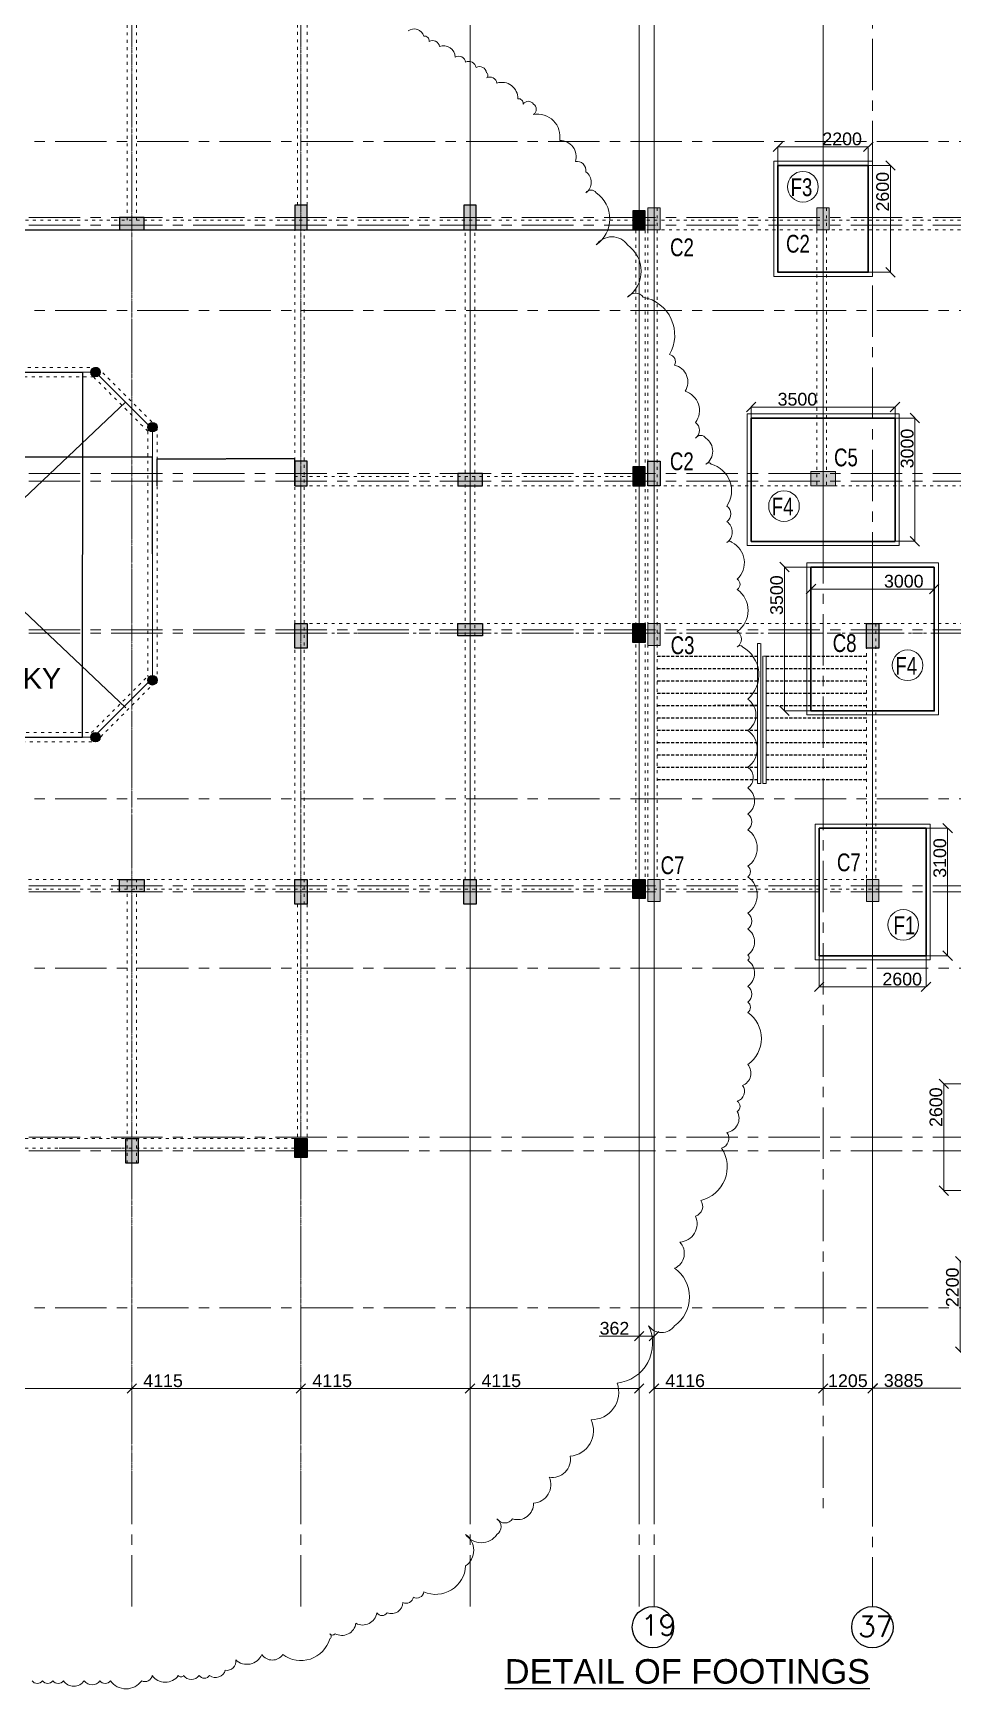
# Model space of a CAD drawing. Header units: inches. Extents: x 719368 to 6315912, y -2624014 to 446967.
# Drawn here: x 5497823 to 5520208, y -2131291 to -2091012 of the extents above; entities that cross this region are included whole.
import ezdxf
from ezdxf.lldxf.tags import DXFTag

# ---------------------------------------------------------------- set-up
doc = ezdxf.new("R2010")
doc.units = ezdxf.units.IN
doc.header["$LTSCALE"] = 20
doc.header["$MEASUREMENT"] = 0
doc.header["$PDMODE"] = 3
for name, pattern in [('ACAD_ISO03W100', [30, 12, -18]), ('CENTER', [2, 1.25, -0.25, 0.25, -0.25]), ('CENTER2', [1.125, 0.75, -0.125, 0.125, -0.125]), ('DASHED2', [0.375, 0.25, -0.125]), ('HIDDEN', [0.375, 0.25, -0.125])]:
    doc.linetypes.add(name, pattern=pattern)
doc.layers.get('0').update_dxf_attribs({"color": 51, "lineweight": 30})
doc.layers.get('Defpoints').update_dxf_attribs({"lineweight": 25})
for name, color, linetype, lineweight in [('COL.FILL', 6, 'Continuous', 20), ('COLUMN', 2, 'Continuous', 25), ('DIM', 7, 'Continuous', 13), ('FOOTING', 73, 'Continuous', 30), ('GRID', 202, 'CENTER', 5), ('HACHE', 6, 'Continuous', 9), ('hatch', 6, 'Continuous', 0), ('HIDDEN', 181, 'ACAD_ISO03W100', 18), ('Railing', 34, 'Continuous', 20), ('STAIR', 4, 'Continuous', 25), ('Text', 7, 'Continuous', 15), ('TEXT-20', 2, 'Continuous', 25), ('WALL', 1, 'Continuous', 18), ('Window-Wall', 7, 'Continuous', 20)]:
    doc.layers.add(name, color=color, linetype=linetype, lineweight=lineweight)
for name, color, linetype in [('dimn', 253, 'Continuous'), ('expension joint', 248, 'Continuous'), ('grid text', 140, 'Continuous'), ('STAIRS', 1, 'Continuous')]:
    doc.layers.add(name, color=color, linetype=linetype)
doc.styles.add('BOLD', font='arial.ttf')
doc.styles.add('DIM SUMBI', font='arial.ttf')
doc.styles.add('L120', font='simplex.shx', dxfattribs={"height": 1})
doc.styles.add('Tabrej', font='romans.shx')
tags = doc.linetypes.add('DASHED', pattern=[0.75, 0.5, -0.25]).pattern_tags.tags
tags[6:7] = [DXFTag(74, 4), DXFTag(75, 0), DXFTag(340, '0'), DXFTag(46, 1.0), DXFTag(50, 0.0), DXFTag(44, 0.0), DXFTag(45, 0.0)]
tags[4:5] = [DXFTag(74, 4), DXFTag(75, 0), DXFTag(340, '0'), DXFTag(46, 1.0), DXFTag(50, 0.0), DXFTag(44, 0.0), DXFTag(45, 0.0)]
doc.dimstyles.new('DIM', dxfattribs={"dimtxt": 0.8, "dimasz": 0.4, "dimexe": 0.18, "dimexo": 0.0625, "dimgap": 0.1, "dimtad": 0, "dimdec": 3, "dimzin": 0, "dimdsep": 46, "dimtxsty": 'Tabrej', "dimcen": 0, "dimclrd": 251, "dimclre": 256, "dimclrt": 7, "dimadec": 0, "dimazin": 0, "dimtfac": 1, "dimtdec": 3, "dimtofl": 0, "dimtmove": 0, "dimatfit": 3, "dimfxl": 1, "dimtolj": 1, "dimtzin": 0, "dimlwd": -1, "dimlwe": -1, "dimarcsym": 0})
doc.dimstyles.new('PL1', dxfattribs={"dimtxt": 275, "dimasz": 230, "dimexe": 0.18, "dimexo": 12, "dimgap": 30, "dimtad": 1, "dimjust": 1, "dimdec": 0, "dimzin": 0, "dimdsep": 46, "dimtxsty": 'BOLD', "dimblk": 'OBLIQUE', "dimcen": 0.09, "dimclrd": 256, "dimclre": 256, "dimadec": 0, "dimazin": 0, "dimtfac": 1, "dimtdec": 0, "dimtofl": 0, "dimtmove": 0, "dimatfit": 3, "dimfxl": 0.18, "dimtolj": 1, "dimtzin": 0, "dimlwd": -1, "dimlwe": -1, "dimarcsym": 0})

# ---------------------------------------------------------------- blocks, each defined once
blk = doc.blocks.new('C2')
at = {"layer": 'COLUMN'}
h = blk.add_hatch(color=7, dxfattribs=at)
h.dxf.hatch_style = 1
h.paths.add_polyline_path([(0.3, 0), (0, 0), (0, -0.6), (0.3, -0.6)])
for p, q in [((0, 0), (0, -0.6)), ((0.3, 0), (0, 0)), ((0.3, -0.6), (0.3, 0)), ((0, -0.6), (0.3, -0.6))]:
    blk.add_line(p, q, dxfattribs=at)
blk = doc.blocks.new('CU')
at = {"layer": 'WALL', "linetype": 'CENTER2'}
h = blk.add_hatch(color=256, dxfattribs=at)
h.dxf.hatch_style = 1
h.paths.add_polyline_path([(0, 0.035), (0, -0.265), (0.46, -0.265), (0.46, 0.035)])
at = {"layer": 'COLUMN', "linetype": 'CENTER2'}
blk.add_lwpolyline([(0, 0.035), (0, -0.265), (0.46, -0.265), (0.46, 0.035), (0, 0.035)], dxfattribs=at)
blk = doc.blocks.new('*D508')
at = {"layer": 'Defpoints', "color": 0, "transparency": 16777216}
for p in [(5500842, -2101371), (5500842, -2102025), (5504192, -2102025)]:
    blk.add_point(p, dxfattribs=at)
at = {"layer": 'dimn', "transparency": 16777216}
for p, q in [((5500842, -2102025), (5500842, -2101371)), ((5504192, -2102025), (5504192, -2101371))]:
    blk.add_line(p, q, dxfattribs=at)
at = {"layer": 'dimn', "color": 251, "transparency": 16777216}
for p, q in [((5500842, -2101371), (5502514, -2101371)), ((5504191, -2101371), (5502519, -2101371))]:
    blk.add_line(p, q, dxfattribs=at)
for points in [[(5500842, -2101371), (5500842, -2101371), (5500842, -2101371)], [(5504191, -2101371), (5504191, -2101371), (5504192, -2101371)]]:
    blk.add_solid(points, dxfattribs=at)
at = {"layer": 'dimn', "color": 7, "transparency": 16777216, "insert": (5502517, -2101371), "char_height": 0.5, "attachment_point": 5, "style": 'Tabrej'}
blk.add_mtext('\\A1;3350.000\\P [10990\'-10"]', dxfattribs=at)
blk = doc.blocks.new('*D511')
at = {"layer": 'Defpoints', "color": 0, "transparency": 16777216}
for p in [(5496112, -2099261), (5499026, -2099261), (5496112, -2108140)]:
    blk.add_point(p, dxfattribs=at)
at = {"layer": 'dimn', "transparency": 16777216}
for p, q in [((5496112, -2099261), (5499027, -2099261)), ((5496112, -2108140), (5499027, -2108140))]:
    blk.add_line(p, q, dxfattribs=at)
at = {"layer": 'dimn', "color": 251, "transparency": 16777216}
for p, q in [((5499026, -2099261), (5499026, -2103696)), ((5499026, -2108140), (5499026, -2103705))]:
    blk.add_line(p, q, dxfattribs=at)
for points in [[(5499026, -2099261), (5499027, -2099261), (5499026, -2099261)], [(5499026, -2108140), (5499027, -2108140), (5499026, -2108140)]]:
    blk.add_solid(points, dxfattribs=at)
at = {"layer": 'dimn', "color": 7, "transparency": 16777216, "insert": (5499026, -2103701), "char_height": 0.5, "attachment_point": 5, "rotation": 90, "style": 'Tabrej'}
blk.add_mtext('\\A1;8879.806 [29133\'-2"]', dxfattribs=at)
blk = doc.blocks.new('*D512')
at = {"layer": 'Defpoints', "color": 0, "transparency": 16777216}
for p in [(5500727, -2101328), (5491497, -2103677), (5500727, -2103677)]:
    blk.add_point(p, dxfattribs=at)
at = {"layer": 'dimn', "transparency": 16777216}
for p, q in [((5491497, -2103677), (5491497, -2101328)), ((5500727, -2103677), (5500727, -2101328))]:
    blk.add_line(p, q, dxfattribs=at)
at = {"layer": 'dimn', "color": 251, "transparency": 16777216}
for p, q in [((5491497, -2101328), (5496107, -2101328)), ((5500726, -2101328), (5496116, -2101328))]:
    blk.add_line(p, q, dxfattribs=at)
for points in [[(5491497, -2101328), (5491497, -2101329), (5491497, -2101328)], [(5500726, -2101328), (5500726, -2101329), (5500727, -2101328)]]:
    blk.add_solid(points, dxfattribs=at)
at = {"layer": 'dimn', "color": 7, "transparency": 16777216, "insert": (5496112, -2101328), "char_height": 0.5, "attachment_point": 5, "style": 'Tabrej'}
blk.add_mtext('\\A1;9230.000 [30282\'-1"]', dxfattribs=at)
blk = doc.blocks.new('_Oblique')
at = {"layer": 'STAIR', "color": 0, "lineweight": -2}
blk.add_line((-0.5, -0.5), (0.5, 0.5), dxfattribs=at)
blk = doc.blocks.new('*D522')
at = {"layer": 'Defpoints', "color": 0, "transparency": 16777216}
for p in [(5496112, -2123984), (5500227, -2123984), (5500227, -2123986)]:
    blk.add_point(p, dxfattribs=at)
at = {"layer": 'DIM', "transparency": 16777216}
for p, q in [((5496112, -2123996), (5496112, -2123986)), ((5500227, -2123986), (5496112, -2123986)), ((5500227, -2123996), (5500227, -2123986))]:
    blk.add_line(p, q, dxfattribs=at)
at = {"layer": 'DIM', "transparency": 16777216, "xscale": 230, "yscale": 230, "zscale": 230, "rotation": 180}
blk.add_blockref('_Oblique', (5496112, -2123986), dxfattribs=at)
at = {"layer": 'DIM', "transparency": 16777216, "xscale": 230, "yscale": 230, "zscale": 230}
blk.add_blockref('_Oblique', (5500227, -2123986), dxfattribs=at)
at = {"layer": 'DIM', "color": 0, "transparency": 16777216, "insert": (5496872, -2123798), "char_height": 310, "attachment_point": 5, "style": 'BOLD'}
blk.add_mtext('\\A1;4115', dxfattribs=at)
blk = doc.blocks.new('*D523')
at = {"layer": 'Defpoints', "color": 0, "transparency": 16777216}
for p in [(5500227, -2123984), (5504341, -2123984), (5504341, -2123984)]:
    blk.add_point(p, dxfattribs=at)
at = {"layer": 'DIM', "transparency": 16777216}
for p, q in [((5500227, -2123972), (5500227, -2123984)), ((5504341, -2123984), (5500227, -2123984)), ((5504341, -2123972), (5504341, -2123984))]:
    blk.add_line(p, q, dxfattribs=at)
at = {"layer": 'DIM', "transparency": 16777216, "xscale": 230, "yscale": 230, "zscale": 230, "rotation": 180}
blk.add_blockref('_Oblique', (5500227, -2123984), dxfattribs=at)
at = {"layer": 'DIM', "transparency": 16777216, "xscale": 230, "yscale": 230, "zscale": 230}
blk.add_blockref('_Oblique', (5504341, -2123984), dxfattribs=at)
at = {"layer": 'DIM', "color": 0, "transparency": 16777216, "insert": (5500987, -2123796), "char_height": 310, "attachment_point": 5, "style": 'BOLD'}
blk.add_mtext('\\A1;4115', dxfattribs=at)
blk = doc.blocks.new('*D524')
at = {"layer": 'Defpoints', "color": 0, "transparency": 16777216}
for p in [(5504341, -2123984), (5508457, -2123984), (5508457, -2123984)]:
    blk.add_point(p, dxfattribs=at)
at = {"layer": 'DIM', "transparency": 16777216}
for p, q in [((5504341, -2123972), (5504341, -2123984)), ((5508457, -2123984), (5504341, -2123984)), ((5508457, -2123972), (5508457, -2123984))]:
    blk.add_line(p, q, dxfattribs=at)
at = {"layer": 'DIM', "transparency": 16777216, "xscale": 230, "yscale": 230, "zscale": 230, "rotation": 180}
blk.add_blockref('_Oblique', (5504341, -2123984), dxfattribs=at)
at = {"layer": 'DIM', "transparency": 16777216, "xscale": 230, "yscale": 230, "zscale": 230}
blk.add_blockref('_Oblique', (5508457, -2123984), dxfattribs=at)
at = {"layer": 'DIM', "color": 0, "transparency": 16777216, "insert": (5505102, -2123796), "char_height": 310, "attachment_point": 5, "style": 'BOLD'}
blk.add_mtext('\\A1;4115', dxfattribs=at)
blk = doc.blocks.new('*D525')
at = {"layer": 'Defpoints', "color": 0, "transparency": 16777216}
for p in [(5508457, -2123984), (5512572, -2123984), (5512572, -2123984)]:
    blk.add_point(p, dxfattribs=at)
at = {"layer": 'DIM', "transparency": 16777216}
for p, q in [((5508457, -2123972), (5508457, -2123984)), ((5512572, -2123984), (5508457, -2123984)), ((5512572, -2123972), (5512572, -2123984))]:
    blk.add_line(p, q, dxfattribs=at)
at = {"layer": 'DIM', "transparency": 16777216, "xscale": 230, "yscale": 230, "zscale": 230, "rotation": 180}
blk.add_blockref('_Oblique', (5508457, -2123984), dxfattribs=at)
at = {"layer": 'DIM', "transparency": 16777216, "xscale": 230, "yscale": 230, "zscale": 230}
blk.add_blockref('_Oblique', (5512572, -2123984), dxfattribs=at)
at = {"layer": 'DIM', "color": 0, "transparency": 16777216, "insert": (5509217, -2123796), "char_height": 310, "attachment_point": 5, "style": 'BOLD'}
blk.add_mtext('\\A1;4115', dxfattribs=at)
blk = doc.blocks.new('*D526')
at = {"layer": 'Defpoints', "color": 0, "transparency": 16777216}
for p in [(5512933, -2122709), (5512572, -2123984), (5512933, -2123984)]:
    blk.add_point(p, dxfattribs=at)
at = {"layer": 'DIM', "transparency": 16777216}
for p, q in [((5512572, -2122709), (5511600, -2122709)), ((5512572, -2123972), (5512572, -2122709)), ((5512933, -2122709), (5512572, -2122709)), ((5512933, -2123972), (5512933, -2122709))]:
    blk.add_line(p, q, dxfattribs=at)
at = {"layer": 'DIM', "transparency": 16777216, "xscale": 230, "yscale": 230, "zscale": 230, "rotation": 180}
blk.add_blockref('_Oblique', (5512572, -2122709), dxfattribs=at)
at = {"layer": 'DIM', "transparency": 16777216, "xscale": 230, "yscale": 230, "zscale": 230}
blk.add_blockref('_Oblique', (5512933, -2122709), dxfattribs=at)
at = {"layer": 'DIM', "color": 0, "transparency": 16777216, "insert": (5511971, -2122521), "char_height": 310, "attachment_point": 5, "style": 'BOLD'}
blk.add_mtext('\\A1;362', dxfattribs=at)
blk = doc.blocks.new('*D527')
at = {"layer": 'Defpoints', "color": 0, "transparency": 16777216}
for p in [(5512933, -2123984), (5517049, -2123984), (5517049, -2123984)]:
    blk.add_point(p, dxfattribs=at)
at = {"layer": 'DIM', "transparency": 16777216}
for p, q in [((5512933, -2123972), (5512933, -2123984)), ((5517049, -2123984), (5512933, -2123984)), ((5517049, -2123972), (5517049, -2123984))]:
    blk.add_line(p, q, dxfattribs=at)
at = {"layer": 'DIM', "transparency": 16777216, "xscale": 230, "yscale": 230, "zscale": 230, "rotation": 180}
blk.add_blockref('_Oblique', (5512933, -2123984), dxfattribs=at)
at = {"layer": 'DIM', "transparency": 16777216, "xscale": 230, "yscale": 230, "zscale": 230}
blk.add_blockref('_Oblique', (5517049, -2123984), dxfattribs=at)
at = {"layer": 'DIM', "color": 0, "transparency": 16777216, "insert": (5513692, -2123796), "char_height": 310, "attachment_point": 5, "style": 'BOLD'}
blk.add_mtext('\\A1;4116', dxfattribs=at)
blk = doc.blocks.new('*D547')
at = {"layer": 'Defpoints', "color": 0, "transparency": 16777216}
for p in [(5515949, -2093776), (5515949, -2094230), (5518149, -2094230)]:
    blk.add_point(p, dxfattribs=at)
at = {"layer": 'DIM', "transparency": 16777216}
for p, q in [((5515949, -2094218), (5515949, -2093776)), ((5518149, -2093776), (5515949, -2093776)), ((5518149, -2094218), (5518149, -2093776))]:
    blk.add_line(p, q, dxfattribs=at)
at = {"layer": 'DIM', "transparency": 16777216, "xscale": 230, "yscale": 230, "zscale": 230, "rotation": 180}
blk.add_blockref('_Oblique', (5515949, -2093776), dxfattribs=at)
at = {"layer": 'DIM', "transparency": 16777216, "xscale": 230, "yscale": 230, "zscale": 230}
blk.add_blockref('_Oblique', (5518149, -2093776), dxfattribs=at)
at = {"layer": 'DIM', "color": 0, "transparency": 16777216, "insert": (5517512, -2093588), "char_height": 310, "attachment_point": 5, "style": 'BOLD'}
blk.add_mtext('\\A1;2200', dxfattribs=at)
blk = doc.blocks.new('*D548')
at = {"layer": 'Defpoints', "color": 0, "transparency": 16777216}
for p in [(5517911, -2094230), (5518687, -2094230), (5517903, -2096830)]:
    blk.add_point(p, dxfattribs=at)
at = {"layer": 'DIM', "transparency": 16777216}
for p, q in [((5517923, -2094230), (5518687, -2094230)), ((5518687, -2096830), (5518687, -2094230)), ((5517915, -2096830), (5518687, -2096830))]:
    blk.add_line(p, q, dxfattribs=at)
at = {"layer": 'DIM', "transparency": 16777216, "xscale": 230, "yscale": 230, "zscale": 230}
for p, rotation in [((5518687, -2094230), 90), ((5518687, -2096830), 270)]:
    blk.add_blockref('_Oblique', p, dxfattribs=dict(at, rotation=rotation))
at = {"layer": 'DIM', "color": 0, "transparency": 16777216, "insert": (5518499, -2094870), "char_height": 310, "attachment_point": 5, "rotation": 90, "style": 'BOLD'}
blk.add_mtext('\\A1;2600', dxfattribs=at)
blk = doc.blocks.new('*D556')
at = {"layer": 'Defpoints', "color": 0, "transparency": 16777216}
for p in [(5517995, -2100375), (5518351, -2103375), (5519284, -2103375)]:
    blk.add_point(p, dxfattribs=at)
at = {"layer": 'DIM', "transparency": 16777216}
for p, q in [((5518007, -2100375), (5519284, -2100375)), ((5519284, -2100375), (5519284, -2103375)), ((5518363, -2103375), (5519284, -2103375))]:
    blk.add_line(p, q, dxfattribs=at)
at = {"layer": 'DIM', "transparency": 16777216, "xscale": 230, "yscale": 230, "zscale": 230}
for p, rotation in [((5519284, -2100375), 90), ((5519284, -2103375), 270)]:
    blk.add_blockref('_Oblique', p, dxfattribs=dict(at, rotation=rotation))
at = {"layer": 'DIM', "color": 0, "transparency": 16777216, "insert": (5519096, -2101117), "char_height": 310, "attachment_point": 5, "rotation": 90, "style": 'BOLD'}
blk.add_mtext('\\A1;3000', dxfattribs=at)
blk = doc.blocks.new('*D557')
at = {"layer": 'Defpoints', "color": 0, "transparency": 16777216}
for p in [(5515299, -2100108), (5515299, -2100614), (5518799, -2100621)]:
    blk.add_point(p, dxfattribs=at)
at = {"layer": 'DIM', "transparency": 16777216}
for p, q in [((5515299, -2100602), (5515299, -2100108)), ((5518799, -2100108), (5515299, -2100108)), ((5518799, -2100609), (5518799, -2100108))]:
    blk.add_line(p, q, dxfattribs=at)
at = {"layer": 'DIM', "transparency": 16777216, "xscale": 230, "yscale": 230, "zscale": 230, "rotation": 180}
blk.add_blockref('_Oblique', (5515299, -2100108), dxfattribs=at)
at = {"layer": 'DIM', "transparency": 16777216, "xscale": 230, "yscale": 230, "zscale": 230}
blk.add_blockref('_Oblique', (5518799, -2100108), dxfattribs=at)
at = {"layer": 'DIM', "color": 0, "transparency": 16777216, "insert": (5516423, -2099920), "char_height": 310, "attachment_point": 5, "style": 'BOLD'}
blk.add_mtext('\\A1;3500', dxfattribs=at)
blk = doc.blocks.new('*D568')
at = {"layer": 'Defpoints', "color": 0, "transparency": 16777216}
for p in [(5516754, -2104000), (5519754, -2104000), (5516754, -2104535)]:
    blk.add_point(p, dxfattribs=at)
at = {"layer": 'DIM', "transparency": 16777216}
for p, q in [((5516754, -2104012), (5516754, -2104535)), ((5519754, -2104012), (5519754, -2104535)), ((5519754, -2104535), (5516754, -2104535))]:
    blk.add_line(p, q, dxfattribs=at)
at = {"layer": 'DIM', "transparency": 16777216, "xscale": 230, "yscale": 230, "zscale": 230, "rotation": 180}
blk.add_blockref('_Oblique', (5516754, -2104535), dxfattribs=at)
at = {"layer": 'DIM', "transparency": 16777216, "xscale": 230, "yscale": 230, "zscale": 230}
blk.add_blockref('_Oblique', (5519754, -2104535), dxfattribs=at)
at = {"layer": 'DIM', "color": 0, "transparency": 16777216, "insert": (5519012, -2104347), "char_height": 310, "attachment_point": 5, "style": 'BOLD'}
blk.add_mtext('\\A1;3000', dxfattribs=at)
blk = doc.blocks.new('*D569')
at = {"layer": 'Defpoints', "color": 0, "transparency": 16777216}
for p in [(5516109, -2104000), (5517192, -2104000), (5517354, -2107500)]:
    blk.add_point(p, dxfattribs=at)
at = {"layer": 'DIM', "transparency": 16777216}
for p, q in [((5517180, -2104000), (5516109, -2104000)), ((5516109, -2107500), (5516109, -2104000)), ((5517342, -2107500), (5516109, -2107500))]:
    blk.add_line(p, q, dxfattribs=at)
at = {"layer": 'DIM', "transparency": 16777216, "xscale": 230, "yscale": 230, "zscale": 230}
for p, rotation in [((5516109, -2104000), 90), ((5516109, -2107500), 270)]:
    blk.add_blockref('_Oblique', p, dxfattribs=dict(at, rotation=rotation))
at = {"layer": 'DIM', "color": 0, "transparency": 16777216, "insert": (5515920, -2104684), "char_height": 310, "attachment_point": 5, "rotation": 90, "style": 'BOLD'}
blk.add_mtext('\\A1;3500', dxfattribs=at)
blk = doc.blocks.new('*D578')
at = {"layer": 'Defpoints', "color": 0, "transparency": 16777216}
for p in [(5516954, -2113006), (5519554, -2113148), (5516954, -2114215)]:
    blk.add_point(p, dxfattribs=at)
at = {"layer": 'DIM', "transparency": 16777216}
for p, q in [((5516954, -2113018), (5516954, -2114215)), ((5519554, -2113160), (5519554, -2114215)), ((5519554, -2114215), (5516954, -2114215))]:
    blk.add_line(p, q, dxfattribs=at)
at = {"layer": 'DIM', "transparency": 16777216, "xscale": 230, "yscale": 230, "zscale": 230, "rotation": 180}
blk.add_blockref('_Oblique', (5516954, -2114215), dxfattribs=at)
at = {"layer": 'DIM', "transparency": 16777216, "xscale": 230, "yscale": 230, "zscale": 230}
blk.add_blockref('_Oblique', (5519554, -2114215), dxfattribs=at)
at = {"layer": 'DIM', "color": 0, "transparency": 16777216, "insert": (5518974, -2114027), "char_height": 310, "attachment_point": 5, "style": 'BOLD'}
blk.add_mtext('\\A1;2600', dxfattribs=at)
blk = doc.blocks.new('*D579')
at = {"layer": 'Defpoints', "color": 0, "transparency": 16777216}
for p in [(5519316, -2110355), (5520079, -2110355), (5519308, -2113455)]:
    blk.add_point(p, dxfattribs=at)
at = {"layer": 'DIM', "transparency": 16777216}
for p, q in [((5519328, -2110355), (5520079, -2110355)), ((5520079, -2113455), (5520079, -2110355)), ((5519320, -2113455), (5520079, -2113455))]:
    blk.add_line(p, q, dxfattribs=at)
at = {"layer": 'DIM', "transparency": 16777216, "xscale": 230, "yscale": 230, "zscale": 230}
for p, rotation in [((5520079, -2110355), 90), ((5520079, -2113455), 270)]:
    blk.add_blockref('_Oblique', p, dxfattribs=dict(at, rotation=rotation))
at = {"layer": 'DIM', "color": 0, "transparency": 16777216, "insert": (5519891, -2111079), "char_height": 310, "attachment_point": 5, "rotation": 90, "style": 'BOLD'}
blk.add_mtext('\\A1;3100', dxfattribs=at)
blk = doc.blocks.new('*D592')
at = {"layer": 'Defpoints', "color": 0, "transparency": 16777216}
for p in [(5520839, -2120885), (5520385, -2123085), (5520839, -2123085)]:
    blk.add_point(p, dxfattribs=at)
at = {"layer": 'DIM', "transparency": 16777216}
for p, q in [((5520827, -2120885), (5520385, -2120885)), ((5520385, -2120885), (5520385, -2123085)), ((5520827, -2123085), (5520385, -2123085))]:
    blk.add_line(p, q, dxfattribs=at)
at = {"layer": 'DIM', "transparency": 16777216, "xscale": 230, "yscale": 230, "zscale": 230}
for p, rotation in [((5520385, -2120885), 90), ((5520385, -2123085), 270)]:
    blk.add_blockref('_Oblique', p, dxfattribs=dict(at, rotation=rotation))
at = {"layer": 'DIM', "color": 0, "transparency": 16777216, "insert": (5520197, -2121523), "char_height": 310, "attachment_point": 5, "rotation": 90, "style": 'BOLD'}
blk.add_mtext('\\A1;2200', dxfattribs=at)
blk = doc.blocks.new('*D600')
at = {"layer": 'Defpoints', "color": 0, "transparency": 16777216}
for p in [(5520515, -2116570), (5519985, -2119170), (5520515, -2119170)]:
    blk.add_point(p, dxfattribs=at)
at = {"layer": 'DIM', "transparency": 16777216}
for p, q in [((5520503, -2116570), (5519985, -2116570)), ((5519985, -2116570), (5519985, -2119170)), ((5520503, -2119170), (5519985, -2119170))]:
    blk.add_line(p, q, dxfattribs=at)
at = {"layer": 'DIM', "transparency": 16777216, "xscale": 230, "yscale": 230, "zscale": 230}
for p, rotation in [((5519985, -2116570), 90), ((5519985, -2119170), 270)]:
    blk.add_blockref('_Oblique', p, dxfattribs=dict(at, rotation=rotation))
at = {"layer": 'DIM', "color": 0, "transparency": 16777216, "insert": (5519797, -2117141), "char_height": 310, "attachment_point": 5, "rotation": 90, "style": 'BOLD'}
blk.add_mtext('\\A1;2600', dxfattribs=at)
blk = doc.blocks.new('*D497')
at = {"layer": 'Defpoints', "color": 0, "transparency": 16777216}
for p in [(5517049, -2123984), (5518254, -2123984), (5518254, -2123984)]:
    blk.add_point(p, dxfattribs=at)
at = {"layer": 'DIM', "transparency": 16777216}
for p, q in [((5517049, -2123972), (5517049, -2123984)), ((5518254, -2123984), (5517049, -2123984)), ((5518254, -2123972), (5518254, -2123984))]:
    blk.add_line(p, q, dxfattribs=at)
at = {"layer": 'DIM', "transparency": 16777216, "xscale": 230, "yscale": 230, "zscale": 230, "rotation": 180}
blk.add_blockref('_Oblique', (5517049, -2123984), dxfattribs=at)
at = {"layer": 'DIM', "transparency": 16777216, "xscale": 230, "yscale": 230, "zscale": 230}
blk.add_blockref('_Oblique', (5518254, -2123984), dxfattribs=at)
at = {"layer": 'DIM', "color": 0, "transparency": 16777216, "insert": (5517652, -2123796), "char_height": 310, "attachment_point": 5, "style": 'BOLD'}
blk.add_mtext('\\A1;1205', dxfattribs=at)
blk = doc.blocks.new('*D498')
at = {"layer": 'Defpoints', "color": 0, "transparency": 16777216}
for p in [(5518254, -2123388), (5522139, -2123388), (5522139, -2123979)]:
    blk.add_point(p, dxfattribs=at)
at = {"layer": 'DIM', "transparency": 16777216}
for p, q in [((5518254, -2123400), (5518254, -2123979)), ((5522139, -2123400), (5522139, -2123979)), ((5522139, -2123979), (5518254, -2123979))]:
    blk.add_line(p, q, dxfattribs=at)
at = {"layer": 'DIM', "transparency": 16777216, "xscale": 230, "yscale": 230, "zscale": 230, "rotation": 180}
blk.add_blockref('_Oblique', (5518254, -2123979), dxfattribs=at)
at = {"layer": 'DIM', "transparency": 16777216, "xscale": 230, "yscale": 230, "zscale": 230}
blk.add_blockref('_Oblique', (5522139, -2123979), dxfattribs=at)
at = {"layer": 'DIM', "color": 0, "transparency": 16777216, "insert": (5519008, -2123791), "char_height": 310, "attachment_point": 5, "style": 'BOLD'}
blk.add_mtext('\\A1;3885', dxfattribs=at)

msp = doc.modelspace()

# ---------------------------------------------------------------- hatches: boundary and pattern name
at = {"layer": 'COL.FILL'}
for points in [[(5512784.0858, -2095795.4344), (5512784.0858, -2095265.4344), (5513084.0858, -2095265.4344), (5513084.0858, -2095795.4344)], [(5516899.0858, -2095795.4344), (5516899.0858, -2095265.4344), (5517199.0858, -2095265.4344), (5517199.0858, -2095795.4344)], [(5512784.0858, -2102025.4571), (5513084.0858, -2102025.4571), (5513084.0858, -2101425.4571), (5512784.0858, -2101425.4571)], [(5516749.0858, -2102025.4344), (5517349.0858, -2102025.4344), (5517349.0858, -2101675.4344), (5516749.0858, -2101675.4344)], [(5512784.0858, -2105905.4344), (5512784.0858, -2105375.4344), (5513084.0858, -2105375.4344), (5513084.0858, -2105905.4344)], [(5518104.0858, -2105975.4344), (5518404.0858, -2105975.4344), (5518404.0858, -2105375.4344), (5518104.0858, -2105375.4344)], [(5512784.0858, -2112135.389), (5512784.0858, -2111605.389), (5513084.0858, -2111605.389), (5513084.0858, -2112135.389)], [(5518104.0858, -2112135.389), (5518104.0858, -2111605.389), (5518404.0858, -2111605.389), (5518404.0858, -2112135.389)]]:
    msp.add_hatch(color=256, dxfattribs=at).paths.add_polyline_path(points)
at = {"layer": 'hatch'}
h = msp.add_hatch(color=7, dxfattribs=at)
h.dxf.hatch_style = 1
edge = h.paths.add_edge_path()
edge.add_arc((5499341.5858, -2099260.6288), 115, 0, 360)
h = msp.add_hatch(color=7, dxfattribs=at)
h.dxf.hatch_style = 1
edge = h.paths.add_edge_path()
edge.add_arc((5500726.5858, -2100597.9942), 115, 0, 360)
h = msp.add_hatch(color=7, dxfattribs=at)
h.dxf.hatch_style = 1
edge = h.paths.add_edge_path()
edge.add_arc((5500726.5858, -2106755.4344), 115, 0, 360)
h = msp.add_hatch(color=7, dxfattribs=at)
h.dxf.hatch_style = 1
edge = h.paths.add_edge_path()
edge.add_arc((5499341.5858, -2108140.4344), 115, 0, 360)

# ---------------------------------------------------------------- linework, layer by layer
at = {"layer": 'COL.FILL'}
for points in [[(5512784.0858, -2095795.4344), (5513084.0858, -2095795.4344), (5513084.0858, -2095265.4344), (5512784.0858, -2095265.4344)], [(5516899.0858, -2095795.4344), (5517199.0858, -2095795.4344), (5517199.0858, -2095265.4344), (5516899.0858, -2095265.4344)], [(5513084.0858, -2101425.4571), (5512784.0858, -2101425.4571), (5512784.0858, -2102025.4571), (5513084.0858, -2102025.4571)], [(5517349.0858, -2102025.4344), (5517349.0858, -2101675.4344), (5516749.0858, -2101675.4344), (5516749.0858, -2102025.4344)], [(5512784.0858, -2105905.4344), (5513084.0858, -2105905.4344), (5513084.0858, -2105375.4344), (5512784.0858, -2105375.4344)], [(5518404.0858, -2105375.4344), (5518104.0858, -2105375.4344), (5518104.0858, -2105975.4344), (5518404.0858, -2105975.4344)], [(5512784.0858, -2112135.389), (5513084.0858, -2112135.389), (5513084.0858, -2111605.389), (5512784.0858, -2111605.389)], [(5518104.0858, -2112135.389), (5518404.0858, -2112135.389), (5518404.0858, -2111605.389), (5518104.0858, -2111605.389)]]:
    msp.add_lwpolyline(points, close=True, dxfattribs=at)
at = {"layer": 'COLUMN'}
for centre in [(5499341.5858, -2099260.6288), (5500726.5858, -2100597.9942), (5500726.5858, -2106755.4344), (5499341.5858, -2108140.4344)]:
    msp.add_circle(centre, 115, dxfattribs=at)
at = {"layer": 'DIM'}
for p, q in [((5492881.5858, -2099260.6288), (5499341.5858, -2099260.6288)), ((5499341.5858, -2099260.6288), (5500726.5858, -2100645.6288)), ((5500726.5858, -2100645.6288), (5500726.5858, -2106707.7998)), ((5499293.9512, -2108140.4344), (5500726.5858, -2106707.7998)), ((5492929.2204, -2108140.4344), (5499293.9512, -2108140.4344))]:
    msp.add_line(p, q, dxfattribs=at)
msp.add_lwpolyline([(5506951.0077, -2090959.0943, -0.52056705), (5507332.4257, -2091086.0999, -0.52056705), (5507459.5706, -2091213.1056, -0.52056705), (5507713.8438, -2091340.1048, -0.52056705), (5508095.2785, -2091594.1161, -0.52056705), (5508349.5516, -2091721.1217, -0.52056705), (5508603.8414, -2091848.1209, -0.52056705), (5508858.1313, -2091975.1266, -0.52056705), (5508858.1313, -2092102.1322, -0.52056705), (5509112.4044, -2092229.1314, -0.52056705), (5509620.9673, -2092610.1483, -0.52056705), (5509748.1122, -2092737.1476, -0.52056705), (5510002.402, -2092737.1476, -0.52056705), (5510002.402, -2092991.1588, -0.52056705), (5510638.1099, -2093626.1742, -0.52056705), (5511019.5279, -2094134.1903, -0.52056705), (5511273.8177, -2094388.2016, -0.52056705), (5511273.8177, -2094896.2177, -0.52056705), (5511528.0909, -2094896.2177, -0.52056705), (5511528.0909, -2096166.2549, -0.52056705), (5512290.9436, -2096166.2549, -0.52056705), (5512290.9436, -2097436.292, -0.52056705), (5512672.3783, -2097436.292, -0.52056705), (5513308.0862, -2098833.3348, -0.52056705), (5513435.2311, -2099087.346, -0.52056705), (5513689.5042, -2099722.3614, -0.52056705), (5513943.794, -2100484.3888, -0.52056705), (5513943.794, -2100865.3993, -0.52056705), (5514198.0672, -2100865.3993, -0.52056705), (5514198.0672, -2101500.4211, -0.52056705), (5514325.2121, -2101500.4211, -0.52056705), (5514706.6468, -2102516.4533, -0.52056705), (5514706.6468, -2102897.4638, -0.52056705), (5514706.6468, -2103405.48, -0.52056705), (5514833.775, -2103405.48, -0.52056705), (5514960.9199, -2104294.5066, -0.52056705), (5514960.9199, -2104548.5115, -0.52056705), (5514960.9199, -2105564.5437, -0.52056705), (5514960.9199, -2105945.5542, -0.52056705), (5515088.0648, -2105945.5542, -0.52056705), (5515215.2097, -2107215.5978, -0.52056705), (5515215.2097, -2107977.6187, -0.52056705), (5515215.2097, -2108866.6454, -0.52056705), (5515215.2097, -2109374.6615, -0.52056705), (5515215.2097, -2110009.6833, -0.52056705), (5515215.2097, -2110390.6938, -0.52056705), (5515215.2097, -2111279.7204, -0.52056705), (5515215.2097, -2111533.7253, -0.52056705), (5515215.2097, -2112422.7519, -0.52056705), (5515215.2097, -2112803.7688, -0.52056705), (5515215.2097, -2113438.7842, -0.52056705), (5515215.2097, -2113565.7898, -0.52056705), (5515215.2097, -2114200.8116, -0.52056705), (5515215.2097, -2114581.8221, -0.52056705), (5515215.2097, -2114835.8269, -0.52056705), (5515215.2097, -2116105.8705, -0.52056705), (5515088.0648, -2116613.8802, -0.52056705), (5514960.9199, -2116994.8971, -0.52056705), (5514960.9199, -2117248.902, -0.52056705), (5514706.6468, -2117756.9181, -0.52056705), (5514579.5019, -2118137.9286, -0.52056705), (5514070.939, -2119407.9721, -0.52056705), (5513943.794, -2119788.9826, -0.52056705), (5513562.3593, -2120423.998, -0.52056705), (5513435.2311, -2121059.0198, -0.52056705), (5513435.2311, -2122456.0625, -0.52056705), (5512799.5233, -2122456.0625, -0.52056705), (5512036.6705, -2123853.1053, -0.52056705), (5511400.9626, -2124742.1319, -0.52056705), (5510892.383, -2125631.1585, -0.52056705), (5510383.8201, -2126139.1747, -0.52056705), (5510002.402, -2126774.1964, -0.52056705), (5509493.8391, -2127155.2069, -0.52056705), (5509112.4044, -2127155.2069, -0.52056705), (5509112.4044, -2127536.2174, -0.52056705), (5508349.5516, -2127536.2174, -0.52056705), (5508349.5516, -2128298.2448, -0.52056705), (5507332.4257, -2128933.2602, -0.52056705), (5507078.1359, -2129060.2658, -0.52056705), (5506823.8628, -2129187.2715, -0.52056705), (5506442.4281, -2129441.2763, -0.52056705), (5506188.1549, -2129441.2763, -0.52056705), (5505679.592, -2129695.2876, -0.52056705), (5505171.0124, -2129949.2925, -0.52056705), (5505043.8842, -2129949.2925, -0.52056705), (5505043.8842, -2130076.2981, -0.52056705), (5503899.5967, -2130457.3086, -0.52056705), (5503391.0337, -2130457.3086, -0.52056705), (5502755.3259, -2130584.3142, -0.52056705), (5502501.0361, -2130838.3191, -0.52056705), (5502119.618, -2130965.3247, -0.52056705), (5501865.3282, -2130965.3247, -0.52056705), (5501483.9102, -2130965.3247, -0.52056705), (5501356.7653, -2130965.3247, -0.52056705), (5500721.0574, -2130965.3247, -0.52056705), (5500466.7843, -2131092.3304, -0.52056705), (5499703.9316, -2131092.3304, -0.52056705), (5499449.6417, -2131092.3304, -0.52056705), (5499068.2237, -2131092.3304, -0.52056705), (5498559.6608, -2131092.3304, -0.52056705), (5498305.3709, -2131092.3304, -0.52056705), (5498051.0811, -2131092.3304, -0.52056705), (5497796.808, -2131092.3304, -0.52056705)], format="xyb", dxfattribs=at)
at = {"layer": 'expension joint', "color": 3}
msp.add_line((5479271.5859, -2095795.6288), (5512491.5858, -2095795.6288), dxfattribs=at)
at = {"layer": 'FOOTING'}
for points in [[(5518149.0857, -2094229.8123), (5515949.0857, -2094229.8123), (5515949.0857, -2096829.8123), (5518149.0857, -2096829.8123)], [(5515299.0858, -2100375.4344), (5515299.0858, -2103375.4344), (5518799.0858, -2103375.4344), (5518799.0858, -2100375.4344)], [(5519754.0858, -2103999.8111), (5516754.0858, -2103999.8111), (5516754.0858, -2107499.8111), (5519754.0858, -2107499.8111)], [(5519754.0858, -2103999.8111), (5516754.0858, -2103999.8111), (5516754.0858, -2107499.8111), (5519754.0858, -2107499.8111)], [(5519554.0858, -2110355.4344), (5516954.0858, -2110355.4344), (5516954.0858, -2113455.4344), (5519554.0858, -2113455.4344)]]:
    msp.add_lwpolyline(points, close=True, dxfattribs=at)
at = {"layer": 'GRID', "ltscale": 50}
for p, q in [((5500226.5858, -2129286.9875), (5500226.5858, -2085956.4181)), ((5504341.5858, -2129286.9875), (5504341.5858, -2085956.4181)), ((5508456.5858, -2129286.9875), (5508456.5858, -2085956.4181)), ((5517049.0858, -2103219.7943), (5517049.0858, -2085956.2691)), ((5512571.5858, -2129286.8385), (5512571.5858, -2086547.6076)), ((5512934.0858, -2129286.8385), (5512934.0858, -2086547.6076)), ((5512934.0858, -2129286.8385), (5512934.0858, -2086547.6076)), ((5508456.5858, -2087148.5707), (5508456.5858, -2126935.9243)), ((5512571.5858, -2087148.5707), (5512571.5858, -2126935.9243)), ((5512934.0858, -2087148.5707), (5512934.0858, -2126935.9243)), ((5517049.0858, -2087148.5707), (5517049.0858, -2126935.9243)), ((5518254.0858, -2087148.5707), (5518254.0858, -2126935.9243)), ((5436358.4024, -2093645.4344), (5551358.5285, -2093645.4344)), ((5435720.6711, -2095495.4344), (5551358.5285, -2095495.4344)), ((5435720.6711, -2095680.4344), (5551358.5285, -2095680.4344)), ((5436358.4024, -2097760.4252), (5551358.5285, -2097760.4252)), ((5435720.6711, -2101725.4344), (5551358.5285, -2101725.4344)), ((5435720.6711, -2101910.4354), (5551358.5285, -2101910.4354)), ((5518254.1085, -2104090.1), (5518254.1085, -2129286.8385)), ((5435720.6711, -2105525.4354), (5551358.5285, -2105525.4354)), ((5435720.6711, -2105605.4344), (5551358.5285, -2105605.4344)), ((5436358.4024, -2109640.4354), (5551358.5285, -2109640.4354)), ((5435720.6711, -2111755.4344), (5551358.5285, -2111755.4344)), ((5435720.6711, -2111905.389), (5551358.5285, -2111905.389)), ((5436358.4024, -2113755.4354), (5551358.5285, -2113755.4354)), ((5435720.6711, -2117870.4354), (5551358.5285, -2117870.4354)), ((5435720.6711, -2118205.4344), (5551358.5285, -2118205.4344)), ((5436358.4024, -2122020.4354), (5551358.5285, -2122020.4354))]:
    msp.add_line(p, q, dxfattribs=at)
at = {"layer": 'GRID', "ltscale": 0.05}
for p, q in [((5500226.5858, -2087148.5707), (5500226.5858, -2126935.9243)), ((5504341.5858, -2087148.5707), (5504341.5858, -2126935.9243))]:
    msp.add_line(p, q, dxfattribs=at)
at = {"layer": 'grid text', "color": 190}
msp.add_circle((5512908.2751, -2129789.783), 503.6064, dxfattribs=at)
at = {"layer": 'grid text'}
msp.add_circle((5518248.5487, -2129790.4142), 503.6064, dxfattribs=at)
at = {"layer": 'HACHE'}
for points in [[(5518249.0857, -2094129.8123), (5515849.0857, -2094129.8123), (5515849.0857, -2096929.8123), (5518249.0857, -2096929.8123)], [(5515199.0858, -2100275.4344), (5515199.0858, -2103475.4344), (5518899.0858, -2103475.4344), (5518899.0858, -2100275.4344)], [(5519854.0858, -2103899.8111), (5516654.0858, -2103899.8111), (5516654.0858, -2107599.8111), (5519854.0858, -2107599.8111)], [(5519854.0858, -2103899.8111), (5516654.0858, -2103899.8111), (5516654.0858, -2107599.8111), (5519854.0858, -2107599.8111)], [(5519654.0858, -2110255.4344), (5516854.0858, -2110255.4344), (5516854.0858, -2113555.4344), (5519654.0858, -2113555.4344)]]:
    msp.add_lwpolyline(points, close=True, dxfattribs=at)
at = {"layer": 'hatch', "linetype": 'DASHED', "ltscale": 0.05}
for p, q in [((5492212.9031, -2107425.8445), (5500080.2685, -2099978.4791)), ((5492212.9031, -2099978.4791), (5500080.2685, -2107425.8445))]:
    msp.add_line(p, q, dxfattribs=at)
at = {"layer": 'HIDDEN', "linetype": 'ACAD_ISO03W100', "ltscale": 0.3}
for p, q in [((5500111.5858, -2095565.4344), (5500111.5858, -2088895.4344)), ((5500341.5858, -2095565.4344), (5500341.5858, -2088895.4344)), ((5504261.5858, -2095195.4797), (5504261.5858, -2089495.4344)), ((5504491.5858, -2095195.4797), (5504491.5858, -2089495.4344)), ((5512784.0858, -2095265.4344), (5512784.0858, -2111605.389)), ((5513014.0858, -2095265.4344), (5513014.0858, -2111605.389)), ((5516899.0858, -2095265.4344), (5516899.0858, -2102025.6114)), ((5517129.0858, -2095265.4344), (5517129.0858, -2102025.6105)), ((5453179.086, -2095565.4344), (5542329.0856, -2095565.4344)), ((5512491.5858, -2111717.924), (5512491.5858, -2095335.4797)), ((5512721.5858, -2111717.924), (5512721.5858, -2095335.4797)), ((5453179.086, -2095795.4344), (5542329.0856, -2095795.4344)), ((5504191.5858, -2112205.4344), (5504191.5858, -2095795.389)), ((5504421.5858, -2112205.4344), (5504421.5858, -2095795.389)), ((5508341.5858, -2111605.389), (5508341.5858, -2095795.5834)), ((5508571.5858, -2111605.389), (5508571.5858, -2095795.5834)), ((5492833.9512, -2099145.6288), (5499389.2204, -2099145.6288)), ((5499389.2204, -2099145.6288), (5500841.5858, -2100597.9942)), ((5492929.2204, -2099375.6288), (5499293.9512, -2099375.6288)), ((5499293.9512, -2099375.6288), (5500611.5858, -2100693.2633)), ((5500611.5858, -2100693.2633), (5500611.5858, -2106660.1653)), ((5500841.5858, -2100597.9942), (5500841.5858, -2106755.4344)), ((5512721.5858, -2101795.4344), (5504191.5858, -2101795.4344)), ((5512721.5858, -2102025.4344), (5504191.5858, -2102025.4344)), ((5549787.3985, -2102025.4728), (5512784.0858, -2102025.6288)), ((5512721.5858, -2105375.4344), (5504191.5858, -2105375.4344)), ((5550882.4983, -2105375.4344), (5512784.0858, -2105375.24)), ((5518104.0858, -2105375.2671), (5518104.0858, -2111605.389)), ((5518334.0858, -2105375.2683), (5518334.0858, -2111605.389)), ((5512721.5858, -2105605.4344), (5504191.5858, -2105605.4344)), ((5550882.493, -2105605.4344), (5512784.0858, -2105605.24)), ((5504421.5858, -2105835.4797), (5504421.5858, -2111605.4797)), ((5499246.3167, -2108025.4344), (5500611.5858, -2106660.1653)), ((5499341.5858, -2108255.4344), (5500841.5858, -2106755.4344)), ((5492976.8549, -2108025.4344), (5499246.3167, -2108025.4344)), ((5492881.5858, -2108255.4344), (5499341.5858, -2108255.4344)), ((5512721.5858, -2111605.389), (5479501.5859, -2111605.389)), ((5500111.5858, -2118505.4344), (5500111.5858, -2111605.3437)), ((5500341.5858, -2118505.4344), (5500341.5858, -2111605.3437)), ((5518404.0858, -2111605.389), (5512784.0858, -2111605.389)), ((5512721.5858, -2111835.389), (5479501.5859, -2111835.389)), ((5504261.5858, -2112205.389), (5504261.5858, -2117905.4344)), ((5504491.5858, -2112205.389), (5504491.5858, -2117905.4344)), ((5518404.0858, -2111835.389), (5512784.0858, -2111835.389)), ((5487731.5858, -2117905.4344), (5504491.5858, -2117905.4344)), ((5487731.5858, -2118135.4344), (5504491.5858, -2118135.4344))]:
    msp.add_line(p, q, dxfattribs=at)
at = {"layer": 'Railing', "linetype": 'DASHED'}
for p, q in [((5515454.0858, -2107690.3931), (5515454.0858, -2105857.4342)), ((5515534.0858, -2107690.3931), (5515534.0858, -2105857.4342)), ((5515584.0858, -2109265.389), (5515584.0858, -2106165.389)), ((5515664.0858, -2109265.389), (5515664.0858, -2106165.389)), ((5515454.0858, -2109265.389), (5515454.0858, -2107690.3931)), ((5515534.0858, -2109265.389), (5515534.0858, -2107690.3931)), ((5515454.0858, -2109265.389), (5515534.0858, -2109265.389)), ((5515584.0858, -2109265.389), (5515664.0858, -2109265.389))]:
    msp.add_line(p, q, dxfattribs=at)
at = {"layer": 'Railing', "linetype": 'HIDDEN', "ltscale": 0.01}
for p, q in [((5515534.0858, -2105857.4342), (5515454.0858, -2105857.4342)), ((5515664.0858, -2106165.389), (5515584.0858, -2106165.389))]:
    msp.add_line(p, q, dxfattribs=at)
at = {"layer": 'STAIRS', "linetype": 'DASHED2', "ltscale": 15}
for p, q in [((5513014.0858, -2106165.389), (5515454.0858, -2106165.389)), ((5515664.0858, -2106165.389), (5518104.0858, -2106165.389)), ((5513014.0858, -2106465.389), (5515454.0858, -2106465.389)), ((5515664.0858, -2106465.389), (5518104.0858, -2106465.389)), ((5513014.0858, -2106765.389), (5515454.0858, -2106765.389)), ((5515664.0858, -2106765.389), (5518104.0858, -2106765.389)), ((5513014.0858, -2107065.389), (5515454.0858, -2107065.389)), ((5513014.0858, -2107365.389), (5515454.0858, -2107365.389)), ((5515454.0858, -2107365.389), (5514403.9824, -2107365.389)), ((5515664.0858, -2107065.389), (5518104.0858, -2107065.389)), ((5515664.0858, -2107365.389), (5518104.0858, -2107365.389)), ((5513014.0858, -2107665.389), (5515454.0858, -2107665.389)), ((5515664.0858, -2107665.389), (5518104.0858, -2107665.389)), ((5513014.0858, -2107965.389), (5515454.0858, -2107965.389)), ((5515664.0858, -2107965.389), (5518104.0858, -2107965.389)), ((5513014.0858, -2108265.389), (5515454.0858, -2108265.389)), ((5513014.0858, -2108565.389), (5515454.0858, -2108565.389)), ((5515664.0858, -2108265.389), (5518104.0858, -2108265.389)), ((5515664.0858, -2108565.389), (5518104.0858, -2108565.389)), ((5513014.0858, -2108865.389), (5515454.0858, -2108865.389)), ((5515664.0858, -2108865.389), (5518104.0858, -2108865.389)), ((5513014.0858, -2109165.389), (5515454.0858, -2109165.389)), ((5515664.0858, -2109165.389), (5518104.0858, -2109165.389))]:
    msp.add_line(p, q, dxfattribs=at)
at = {"layer": 'Text'}
for centre in [(5516557.7337, -2094750.0711), (5516097.3169, -2102517.3221), (5519105.9124, -2106390.8686), (5518999.9184, -2112705.6819)]:
    msp.add_circle(centre, 372.7728, dxfattribs=at)
at = {"layer": 'Window-Wall'}
msp.add_line((5499956.8474, -2118135.4351), (5498456.8474, -2118135.4351), dxfattribs=at)

# ---------------------------------------------------------------- block references
at = {"color": 5, "yscale": 1000, "zscale": 1000}
for p, xscale in [((5504191.5858, -2095195.4344), 1000), ((5508306.5858, -2095195.4344), 1000), ((5504191.5858, -2101425.4344), 1000), ((5513084.0858, -2101425.4571), -1000), ((5513084.0858, -2101425.4571), -1000), ((5513084.0858, -2101425.4571), -1000), ((5513084.0858, -2101425.4571), -1000), ((5518404.0858, -2105375.4344), -1000), ((5518404.0858, -2105375.4344), -1000), ((5518404.0858, -2105375.4344), -1000), ((5518404.0858, -2105375.4344), -1000)]:
    msp.add_blockref('C2', p, dxfattribs=dict(at, xscale=xscale))
for p, xscale, rotation in [((5500526.5858, -2095495.4344), 1000, 270), ((5508756.5858, -2101725.389), 1000, 270), ((5504191.5858, -2105975.4344), -1000, 180), ((5508756.5858, -2105675.4797), -1000, 270), ((5500526.5858, -2111905.4344), -1000, 270), ((5504191.5858, -2112205.4344), -1000, 180), ((5508306.5858, -2112205.4344), -1000, 180), ((5500076.5858, -2118505.4344), -1000, 180)]:
    msp.add_blockref('C2', p, dxfattribs=dict(at, xscale=xscale, rotation=rotation))
at = {"linetype": 'CENTER2', "yscale": 1000, "zscale": 1000, "rotation": 270}
for p, xscale in [((5512686.5858, -2095335.4797), 1000), ((5512686.5858, -2101565.4344), 1000), ((5512686.5858, -2105835.4344), -1000), ((5512686.5858, -2112065.389), -1000), ((5504456.5858, -2118365.4344), -1000)]:
    msp.add_blockref('CU', p, dxfattribs=dict(at, xscale=xscale))

# ---------------------------------------------------------------- texts
at = {"layer": 'grid text', "color": 190, "insert": (5512617.6102, -2129493.5017), "char_height": 500, "attachment_point": 1, "style": 'Tabrej'}
msp.add_mtext_dynamic_manual_height_columns('19', width=0.5, gutter_width=24, heights=[0], dxfattribs=at)
at = {"layer": 'grid text', "insert": (5517900.1125, -2129521.8975), "char_height": 500, "attachment_point": 1, "style": 'Tabrej'}
msp.add_mtext_dynamic_manual_height_columns('37', width=0.5, gutter_width=24, heights=[0], dxfattribs=at)
at = {"layer": 'Text', "style": 'DIM SUMBI', "width": 0.75}
for s, p in [('F3', (5516258.518, -2094977.6321)), ('C2', (5513324.9792, -2096438.6069)), ('C2', (5516147.2546, -2096351.7727)), ('C2', (5513321.2155, -2101644.4584)), ('C5', (5517314.5053, -2101550.1179)), ('F4', (5515799.4285, -2102744.8831)), ('C3', (5513338.8857, -2106119.1952)), ('C8', (5517282.7976, -2106066.7828)), ('F4', (5518808.024, -2106618.4296)), ('C7', (5517386.1211, -2111400.9164)), ('C7', (5513094.957, -2111470.9488)), ('F1', (5518763.3109, -2112933.2429))]:
    msp.add_text(s, height=432.432, dxfattribs=at).set_placement(p)
at = {"layer": 'Text', "lineweight": 30, "insert": (5493769.1478, -2106457.2536), "char_height": 500, "width": 9930.81553, "attachment_point": 1, "style": 'L120'}
msp.add_mtext('{\\fArial|b0|i0|c0|p34;OPEN TO SKY}', dxfattribs=at)
at = {"layer": 'TEXT-20', "style": 'BOLD'}
msp.add_text('%%UDETAIL OF FOOTINGS', height=596.397036, dxfattribs=at).set_placement((5509303.2609, -2131163.4282))

# ---------------------------------------------------------------- dimensions: what is measured, and where the dimension line sits
at = {"layer": 'DIM'}
for base, p1, p2, angle, picture, middle in [((5515949.0857, -2093775.8074), (5518149.0857, -2094229.8123), (5515949.0857, -2094229.8123), 180, '*D547', (5517511.814, -2093775.8074)), ((5518686.9002, -2094229.8123), (5517903.0681, -2096829.8123), (5517910.8802, -2094229.8123), 270, '*D548', (5518686.9002, -2094870.1791)), ((5519284.3153, -2103375.4344), (5517994.51, -2100375.4344), (5518351.248, -2103375.4344), 270, '*D556', (5519284.3153, -2101117.224)), ((5516108.8721, -2103999.8111), (5517354.115, -2107499.8111), (5517192.3436, -2103999.8111), 270, '*D569', (5516108.8721, -2104683.5575)), ((5516754.0858, -2104534.984), (5519754.0858, -2103999.8111), (5516754.0858, -2103999.8111), 180, '*D568', (5519012.2962, -2104534.984)), ((5520079.1337, -2110355.4344), (5519308.0681, -2113455.4344), (5519315.8803, -2110355.4344), 270, '*D579', (5520079.1337, -2111079.2546)), ((5516954.0858, -2114215.0738), (5519554.0858, -2113148.4595), (5516954.0858, -2113006.1572), 180, '*D578', (5518974.0332, -2114215.0738)), ((5519984.8079, -2119170.4344), (5520515.2767, -2116570.4344), (5520515.2767, -2119170.4344), 270, '*D600', (5519984.8079, -2117141.2691)), ((5520385.0812, -2123085.4344), (5520839.0861, -2120885.4344), (5520839.0861, -2123085.4344), 270, '*D592', (5520385.0812, -2121522.7061))]:
    dim = msp.add_linear_dim(base=base, p1=p1, p2=p2, angle=angle, dimstyle='PL1', override={"dimtxt": 310}, dxfattribs=at)
    dim.commit()
    dim.dimension.update_dxf_attribs({"geometry": picture, "text_midpoint": middle, "dimtype": 160})
dim = msp.add_linear_dim(base=(5515299.0858, -2100107.9066), p1=(5518799.0858, -2100621.4521), p2=(5515299.0858, -2100613.6399), dimstyle='PL1', override={"dimtxt": 310}, dxfattribs=at)
dim.commit()
dim.dimension.update_dxf_attribs({"geometry": '*D557', "text_midpoint": (5516422.9061, -2100107.9066), "dimtype": 160})
for base, p1, p2, picture, middle in [((5512933.2877, -2122709.0814), (5512571.5858, -2123984.2551), (5512933.2877, -2123984.2551), '*D526', (5511970.8184, -2122520.698)), ((5522139.0873, -2123979.2551), (5518254.0858, -2123388.0472), (5522139.0873, -2123388.0472), '*D498', (5519008.0285, -2123790.8717)), ((5500226.5858, -2123985.9615), (5496111.5858, -2123984.2551), (5500226.5858, -2123984.2551), '*D522', (5496871.8723, -2123797.6838)), ((5504341.2877, -2123984.2551), (5500226.5858, -2123984.2551), (5504341.2877, -2123984.2551), '*D523', (5500986.8723, -2123795.9774)), ((5508456.5858, -2123984.2551), (5504341.2877, -2123984.2551), (5508456.5858, -2123984.2551), '*D524', (5505101.5742, -2123795.9774)), ((5512571.5858, -2123984.2551), (5508456.5858, -2123984.2551), (5512571.5858, -2123984.2551), '*D525', (5509216.8722, -2123795.9774)), ((5517049.0858, -2123984.2551), (5512933.2877, -2123984.2551), (5517049.0858, -2123984.2551), '*D527', (5513692.3055, -2123795.9774)), ((5518254.0858, -2123984.2551), (5517049.0858, -2123984.2551), (5518254.0858, -2123984.2551), '*D497', (5517651.5858, -2123795.9774))]:
    dim = msp.add_linear_dim(base=base, p1=p1, p2=p2, dimstyle='PL1', override={"dimtxt": 310}, dxfattribs=at)
    dim.commit()
    dim.dimension.update_dxf_attribs({"geometry": picture, "text_midpoint": middle})
at = {"layer": 'dimn'}
dim = msp.add_linear_dim(base=(5499026.4339, -2099260.6288), p1=(5496111.5858, -2108140.4344), p2=(5496111.5858, -2099260.6288), angle=90, dimstyle='DIM', override={"dimtxt": 0.5, "dimarcsym": 1}, dxfattribs=at)
dim.commit()
dim.dimension.update_dxf_attribs({"geometry": '*D511', "text_midpoint": (5499026.4339, -2103700.5316), "dimtype": 160})
dim = msp.add_linear_dim(base=(5500726.5858, -2101328.4982), p1=(5491496.5858, -2103676.7143), p2=(5500726.5858, -2103676.7143), dimstyle='DIM', override={"dimtxt": 0.5, "dimarcsym": 1}, dxfattribs=at)
dim.commit()
dim.dimension.update_dxf_attribs({"geometry": '*D512', "text_midpoint": (5496111.5858, -2101328.4982), "dimtype": 160})
dim = msp.add_linear_dim(base=(5500841.5858, -2101371.2281), p1=(5504191.5858, -2102025.4344), p2=(5500841.5858, -2102025.4344), text='<>\\P[]', dimstyle='DIM', override={"dimtxt": 0.5, "dimarcsym": 1}, dxfattribs=at)
dim.commit()
dim.dimension.update_dxf_attribs({"geometry": '*D508', "text_midpoint": (5502516.5858, -2101371.2281), "dimtype": 160})

doc.saveas('drawing.dxf')
